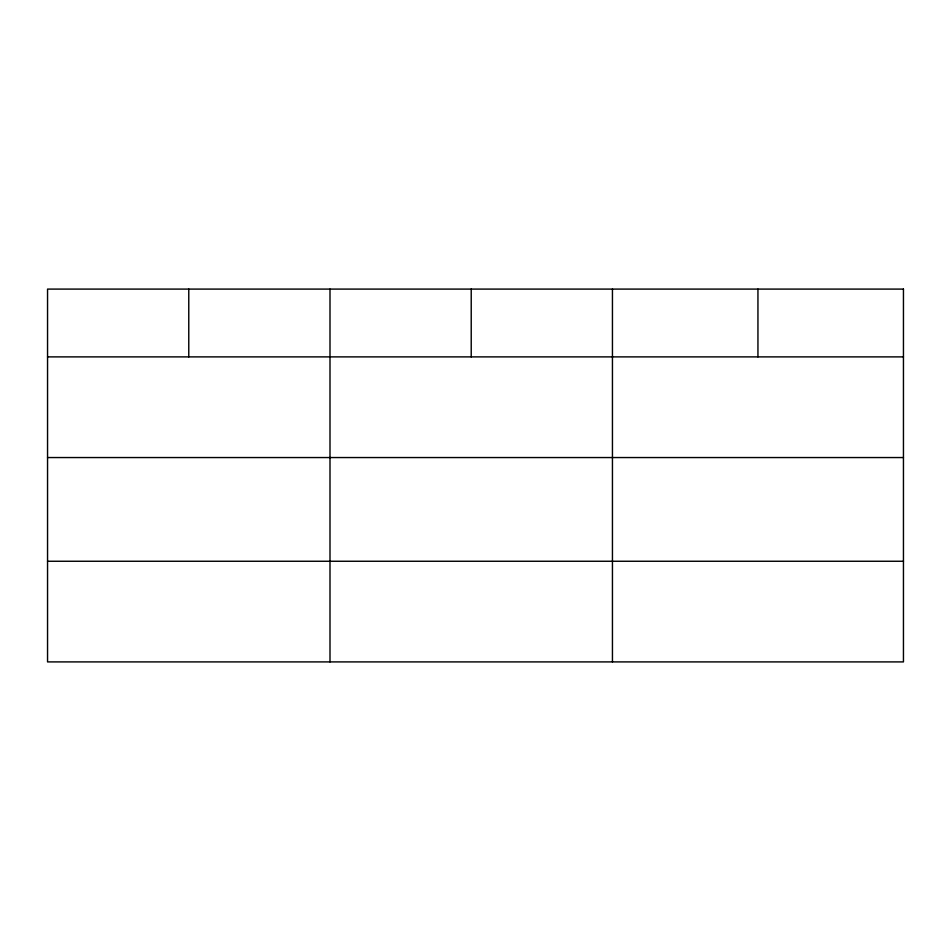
<?xml version="1.0" encoding="UTF-8"?>
<svg xmlns="http://www.w3.org/2000/svg" width="951" height="951" viewBox="0 0 951 951"><rect width="100%" height="100%" fill="white"/><g stroke="black" fill="none" stroke-linecap="round" stroke-linejoin="round"><path stroke-width="1.43" d="M47.55 356.887L903.45 356.887M47.55 457.55L903.45 457.55M47.55 561.256L903.45 561.256M757.947 289.092L757.947 356.887M612.444 289.092L612.444 661.908M471.22 289.092L471.22 356.887M329.997 289.092L329.997 661.908M188.774 289.092L188.774 356.887M903.45 289.092L47.55 289.092L47.55 661.908L903.45 661.908L903.45 289.092"/></g></svg>
